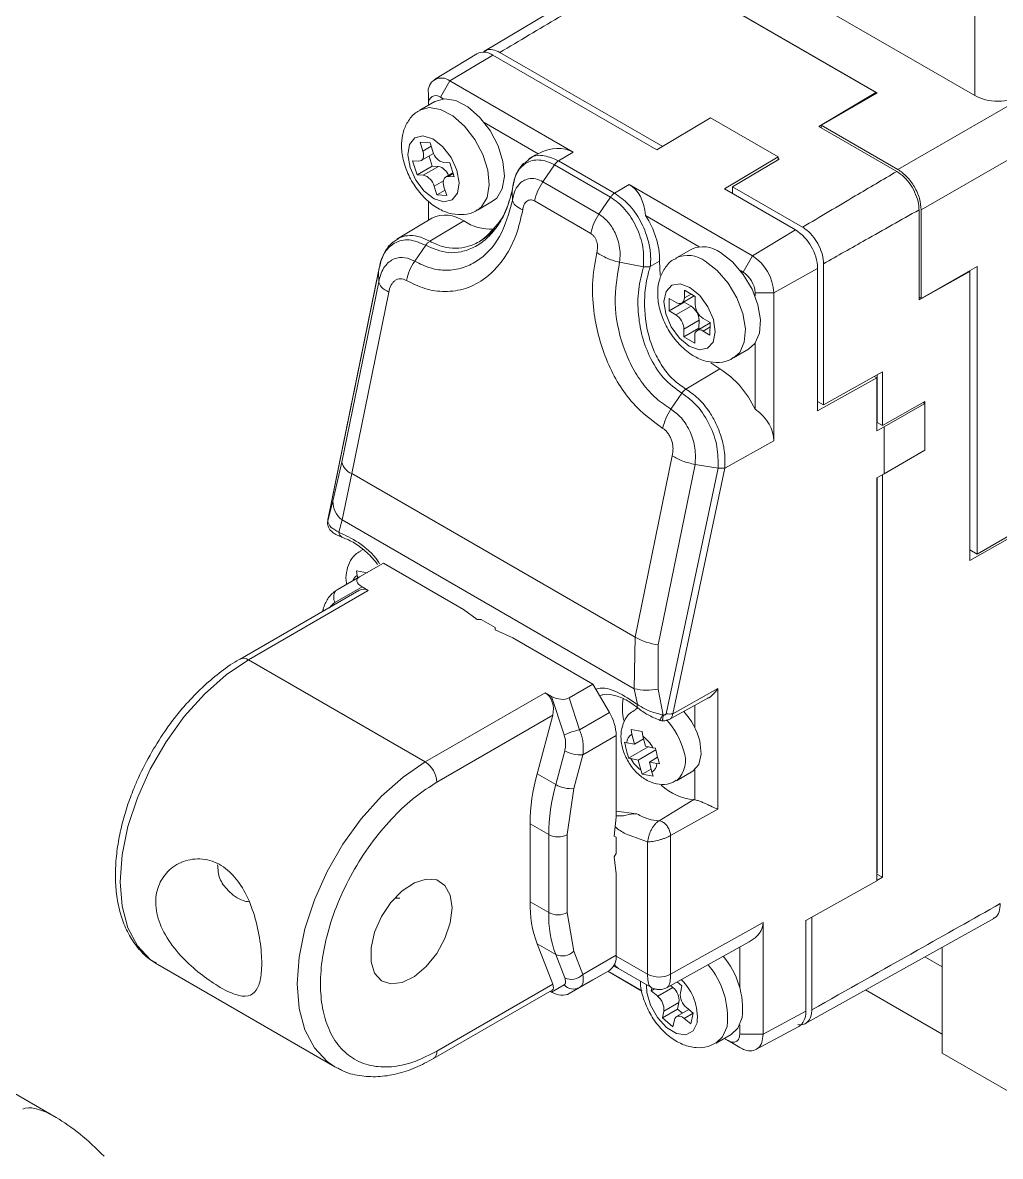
# Model space of a CAD drawing. Header units: inches. Extents: x 0.2 to 16.3, y 0.2 to 11.5.
# Drawn here: x 13.356 to 13.94, y 9.597 to 10.274 of the extents above; entities that cross this region are included whole.
import ezdxf

# ---------------------------------------------------------------- set-up
doc = ezdxf.new("R2010")
doc.units = ezdxf.units.IN
doc.header["$MEASUREMENT"] = 0

msp = doc.modelspace()

# ---------------------------------------------------------------- linework, layer by layer
at = {"color": 7, "linetype": 'Continuous', "lineweight": 18}
for p, q in [((13.9252, 10.23054), (13.77487, 10.31733)), ((13.87927, 10.18635), (14.09502, 10.3109)), ((13.71204, 10.30483), (13.63169, 10.25682)), ((13.9252, 10.23054), (13.9252, 10.29966)), ((13.77348, 10.28599), (13.86674, 10.23215)), ((13.86604, 10.2323), (13.77557, 10.28453)), ((13.62759, 10.25553), (13.60216, 10.24011)), ((13.63707, 10.25467), (13.61132, 10.23928)), ((13.7352, 10.19802), (13.63707, 10.25467)), ((13.73867, 10.20009), (13.64124, 10.25633)), ((13.61132, 10.23928), (13.60575, 10.22953)), ((13.61132, 10.23928), (13.68503, 10.19673)), ((13.37605, 9.61976), (12.31355, 10.23313)), ((13.59853, 10.2319), (13.59863, 10.22541)), ((13.59853, 10.2319), (13.59853, 10.22476)), ((13.83194, 10.21213), (13.86604, 10.2323)), ((13.86674, 10.23215), (13.83333, 10.21286)), ((13.86604, 10.23175), (13.86604, 10.2323)), ((13.60245, 10.22702), (13.5934, 10.2218)), ((13.59863, 10.22541), (13.59863, 10.22482)), ((13.60575, 10.22953), (13.6074, 10.22857)), ((13.63194, 10.21441), (13.66415, 10.19581)), ((13.76722, 10.21714), (13.7352, 10.19802)), ((13.80758, 10.19384), (13.76722, 10.21714)), ((13.87857, 10.18521), (13.83194, 10.21213)), ((13.83333, 10.21286), (13.83333, 10.21132)), ((13.83333, 10.21286), (13.87927, 10.18635)), ((13.59957, 10.20227), (13.59364, 10.20263)), ((13.59364, 10.20263), (13.59529, 10.1974)), ((13.60122, 10.19704), (13.59957, 10.20227)), ((13.89319, 10.16224), (13.95443, 10.19759)), ((13.58913, 10.19161), (13.59178, 10.18323)), ((13.59284, 10.19138), (13.58913, 10.19161)), ((13.59429, 10.1917), (13.60164, 10.19594)), ((13.59895, 10.19439), (13.60083, 10.18845)), ((13.65883, 10.19244), (13.65614, 10.19011)), ((13.66241, 10.19495), (13.65866, 10.19268)), ((13.66241, 10.19495), (13.66415, 10.19581)), ((13.67636, 10.19155), (13.68503, 10.19673)), ((13.67636, 10.19155), (13.7099, 10.17219)), ((13.77557, 10.17471), (13.80758, 10.19384)), ((13.80828, 10.19244), (13.78044, 10.17598)), ((13.80758, 10.19384), (13.80758, 10.19203)), ((13.80758, 10.19284), (13.80828, 10.19244)), ((13.60083, 10.18845), (13.59178, 10.18323)), ((13.59549, 10.183), (13.60454, 10.18823)), ((13.60083, 10.18845), (13.60454, 10.18823)), ((13.61137, 10.19026), (13.60766, 10.19048)), ((13.61325, 10.18432), (13.60886, 10.18179)), ((13.61402, 10.18188), (13.61137, 10.19026)), ((13.67389, 10.18913), (13.66699, 10.17903)), ((13.67389, 10.18913), (13.70743, 10.16977)), ((13.59178, 10.18323), (13.59549, 10.183)), ((13.61031, 10.18211), (13.61402, 10.18188)), ((13.66699, 10.17903), (13.70052, 10.15967)), ((13.7099, 10.17219), (13.71856, 10.17737)), ((13.71856, 10.17737), (13.79227, 10.13482)), ((13.60193, 10.17645), (13.60358, 10.17121)), ((13.6085, 10.17405), (13.60358, 10.17121)), ((13.60358, 10.17121), (13.60951, 10.17085)), ((13.60951, 10.17085), (13.60786, 10.17609)), ((13.64862, 10.1736), (13.64886, 10.16791)), ((13.77557, 10.17471), (13.81802, 10.15021)), ((13.78044, 10.17598), (13.78044, 10.1719)), ((13.8222, 10.15187), (13.78044, 10.17598)), ((13.59853, 10.16747), (13.59853, 10.15605)), ((13.59863, 10.1674), (13.59863, 10.15611)), ((13.62785, 10.16213), (13.63689, 10.16736)), ((13.66198, 10.16759), (13.69559, 10.14819)), ((13.70052, 10.15967), (13.70743, 10.16977)), ((13.60062, 10.15732), (13.57972, 10.14465)), ((13.76052, 10.14018), (13.7283, 10.15878)), ((13.89185, 10.1084), (13.89185, 10.16221)), ((13.89319, 10.1092), (13.89319, 10.16224)), ((13.5994, 10.14348), (13.61967, 10.15559)), ((13.81802, 10.15021), (13.79227, 10.13482)), ((13.57868, 10.14368), (13.57983, 10.14448)), ((13.59693, 10.14106), (13.59041, 10.13153)), ((13.75556, 10.13863), (13.74651, 10.13341)), ((13.71282, 10.13098), (13.72713, 10.12828)), ((13.7312, 10.12839), (13.7368, 10.13151)), ((13.7368, 10.13151), (13.73714, 10.1233)), ((13.79227, 10.13482), (13.7867, 10.12507)), ((13.83479, 10.04564), (13.83479, 10.13006)), ((13.53859, 9.97769), (13.56864, 10.1251)), ((13.56873, 10.12566), (13.5386, 9.97793)), ((13.56888, 10.11926), (13.56864, 10.1251)), ((13.7867, 10.12507), (13.78505, 10.12602)), ((13.83126, 10.12727), (13.80506, 10.11267)), ((13.83126, 10.04205), (13.83126, 10.12727)), ((13.92215, 10.12546), (13.89185, 10.1084)), ((13.89319, 10.1092), (13.92659, 10.12848)), ((13.92176, 10.12569), (13.92215, 10.12546)), ((13.92215, 9.95263), (13.92215, 10.12546)), ((13.9222, 10.00162), (13.9222, 10.12594)), ((13.92659, 10.12848), (13.92659, 9.95649)), ((13.56888, 10.11926), (13.5468, 10.01136)), ((13.55271, 10.00463), (13.57488, 10.11299)), ((13.75014, 10.10652), (13.75748, 10.11076)), ((13.75163, 10.11424), (13.75157, 10.10959)), ((13.75812, 10.11038), (13.75163, 10.11424)), ((13.75806, 10.10572), (13.75812, 10.11038)), ((13.80506, 10.11267), (13.79383, 10.11272)), ((13.79383, 10.11272), (13.79383, 10.11082)), ((13.80506, 10.11267), (13.80506, 10.02426)), ((13.89185, 10.10997), (13.89319, 10.1092)), ((13.74256, 10.10932), (13.74246, 10.10188)), ((13.75151, 10.1071), (13.74246, 10.10188)), ((13.74662, 10.10691), (13.74256, 10.10932)), ((13.74652, 10.09946), (13.75557, 10.10469)), ((13.75151, 10.10731), (13.75151, 10.1071)), ((13.75151, 10.1071), (13.75557, 10.10469)), ((13.74246, 10.10188), (13.74652, 10.09946)), ((13.76036, 10.09621), (13.75132, 10.09098)), ((13.76036, 10.09621), (13.7603, 10.09155)), ((13.76692, 10.09483), (13.76286, 10.09724)), ((13.7603, 10.09155), (13.75126, 10.08633)), ((13.75132, 10.09098), (13.75126, 10.08633)), ((13.76691, 10.09462), (13.75924, 10.09019)), ((13.7603, 10.09155), (13.76094, 10.09117)), ((13.76276, 10.0898), (13.76682, 10.08739)), ((13.76682, 10.08739), (13.76692, 10.09483)), ((13.75126, 10.08633), (13.75775, 10.08247)), ((13.75775, 10.08247), (13.75781, 10.08712)), ((13.79383, 10.08248), (13.79383, 10.04313)), ((13.78096, 10.07374), (13.79001, 10.07897)), ((13.76735, 10.07081), (13.77278, 10.0672)), ((13.77278, 10.0672), (13.75251, 10.05509)), ((13.83479, 10.04564), (13.87001, 10.06548)), ((13.86508, 10.0627), (13.86667, 10.06179)), ((13.86674, 10.06364), (13.86674, 10.0349)), ((13.87001, 10.06548), (13.87001, 10.03333)), ((13.86667, 10.06179), (13.83126, 10.04205)), ((13.86667, 10.03012), (13.86667, 10.06179)), ((13.75004, 10.05267), (13.74353, 10.04314)), ((13.83126, 10.04768), (13.83479, 10.04564)), ((13.87001, 10.03333), (13.89538, 10.04762)), ((13.89528, 10.04655), (13.87092, 10.03249)), ((13.89528, 10.04655), (13.89439, 10.04707)), ((13.89528, 10.01858), (13.89528, 10.04655)), ((13.89538, 10.04762), (13.89538, 10.019)), ((13.86674, 10.0349), (13.86667, 10.03486)), ((13.86674, 10.03522), (13.87001, 10.03333)), ((13.86667, 10.03012), (13.87092, 10.03249)), ((13.87092, 10.00452), (13.87092, 10.03249)), ((13.80506, 10.02426), (13.77574, 10.00792)), ((13.7443, 10.01518), (13.72213, 9.90682)), ((13.87092, 10.00452), (13.89528, 10.01858)), ((13.89528, 10.01906), (13.89538, 10.019)), ((13.89538, 10.019), (13.89528, 10.01895)), ((13.54149, 9.98807), (13.5468, 10.01136)), ((13.75799, 10.01009), (13.73591, 9.90219)), ((13.77171, 10.00787), (13.7406, 9.86107)), ((13.77574, 10.00792), (13.7446, 9.86108)), ((13.77171, 10.00787), (13.75799, 10.01009)), ((13.55271, 10.00463), (13.54692, 9.9769)), ((13.72213, 9.90682), (13.55271, 10.00463)), ((13.87092, 10.00452), (13.86667, 10.00215)), ((13.86667, 9.76125), (13.86667, 10.00215)), ((13.86674, 10.00219), (13.86674, 9.76602)), ((13.87001, 10.00402), (13.87001, 9.76333)), ((13.92215, 10.00159), (13.9222, 10.00162)), ((13.54149, 9.98807), (13.5384, 9.97608)), ((13.9222, 9.98074), (13.92215, 9.98071)), ((13.9222, 9.95742), (13.9222, 9.98074)), ((13.5384, 9.97608), (13.53841, 9.97586)), ((13.54692, 9.9769), (13.54503, 9.96956)), ((13.72165, 9.87602), (13.54692, 9.9769)), ((13.95443, 9.97256), (13.92659, 9.95649)), ((13.94469, 9.96533), (13.92215, 9.95263)), ((13.55937, 9.9593), (13.55795, 9.95848)), ((13.9222, 9.95742), (13.92215, 9.95739)), ((13.9222, 9.95903), (13.92659, 9.95649)), ((13.57165, 9.95115), (13.5574, 9.94293)), ((13.61961, 9.92347), (13.57165, 9.95115)), ((13.5574, 9.94293), (13.54398, 9.93518)), ((13.55552, 9.94645), (13.56212, 9.9452)), ((13.55595, 9.94365), (13.55552, 9.94645)), ((13.55629, 9.94229), (13.55595, 9.94365)), ((13.55699, 9.93477), (13.486, 9.89379)), ((13.56265, 9.93471), (13.49092, 9.8933)), ((13.54268, 9.92754), (13.55888, 9.93689)), ((13.55888, 9.93689), (13.56265, 9.93471)), ((13.53571, 9.92374), (13.53532, 9.92226)), ((13.6277, 9.9174), (13.61961, 9.92347)), ((13.6277, 9.9174), (13.63011, 9.9174)), ((13.63011, 9.9174), (13.63846, 9.91258)), ((13.63846, 9.91258), (13.63846, 9.91119)), ((13.64896, 9.90652), (13.63846, 9.91119)), ((13.69692, 9.87883), (13.64896, 9.90652)), ((13.72165, 9.87602), (13.72213, 9.90682)), ((13.73591, 9.87583), (13.73591, 9.90219)), ((13.5967, 9.83223), (13.49092, 9.8933)), ((13.5967, 9.83223), (13.66844, 9.87364)), ((13.67222, 9.87146), (13.66844, 9.87364)), ((13.68268, 9.87061), (13.69692, 9.87883)), ((13.69692, 9.87883), (13.70677, 9.86179)), ((13.72354, 9.86651), (13.72165, 9.87602)), ((13.73591, 9.87583), (13.73899, 9.86028)), ((13.7446, 9.86108), (13.77166, 9.87617)), ((13.77166, 9.87617), (13.77166, 9.804)), ((13.67977, 9.8484), (13.67222, 9.87146)), ((13.68268, 9.87061), (13.68894, 9.85149)), ((13.74202, 9.85734), (13.76568, 9.87033)), ((13.60366, 9.82017), (13.67287, 9.86013)), ((13.67287, 9.86013), (13.66354, 9.82513)), ((13.68894, 9.85149), (13.70677, 9.86179)), ((13.72373, 9.86454), (13.7222, 9.86366)), ((13.73899, 9.86028), (13.73853, 9.86033)), ((13.69087, 9.83653), (13.71084, 9.84807)), ((13.71084, 9.84807), (13.71084, 9.79934)), ((13.71977, 9.85163), (13.72637, 9.85038)), ((13.7202, 9.84883), (13.71977, 9.85163)), ((13.72167, 9.8429), (13.7202, 9.84883)), ((13.72717, 9.84608), (13.72167, 9.8429)), ((13.72637, 9.85038), (13.7268, 9.84758)), ((13.7268, 9.84758), (13.72827, 9.84165)), ((13.67467, 9.81871), (13.68007, 9.83893)), ((13.71586, 9.8441), (13.71715, 9.84376)), ((13.71715, 9.84376), (13.72167, 9.8429)), ((13.72991, 9.84134), (13.71822, 9.83459)), ((13.73456, 9.83948), (13.72404, 9.8334)), ((13.72827, 9.84165), (13.73279, 9.84079)), ((13.73279, 9.84079), (13.73431, 9.84059)), ((13.68547, 9.81631), (13.69087, 9.83653)), ((13.71951, 9.83426), (13.71822, 9.83459)), ((13.72404, 9.8334), (13.71951, 9.83426)), ((13.72551, 9.82748), (13.72404, 9.8334)), ((13.73561, 9.83502), (13.73064, 9.83215)), ((13.73516, 9.83129), (13.73064, 9.83215)), ((13.73064, 9.83215), (13.73211, 9.82622)), ((13.67467, 9.81871), (13.66354, 9.82513)), ((13.72641, 9.82494), (13.72551, 9.82748)), ((13.73167, 9.82798), (13.72641, 9.82494)), ((13.73301, 9.82369), (13.72641, 9.82494)), ((13.73211, 9.82622), (13.73301, 9.82369)), ((13.73667, 9.83109), (13.73516, 9.83129)), ((13.74681, 9.82104), (13.75655, 9.82666)), ((13.68161, 9.7888), (13.68547, 9.81631)), ((13.7573, 9.80972), (13.73646, 9.79712)), ((13.70964, 9.78791), (13.71084, 9.79934)), ((13.72303, 9.80133), (13.71084, 9.80283)), ((13.71084, 9.80008), (13.71529, 9.80005)), ((13.72325, 9.80121), (13.72303, 9.80133)), ((13.77166, 9.804), (13.74333, 9.78821)), ((13.65934, 9.79522), (13.65934, 9.74867)), ((13.67048, 9.7888), (13.65934, 9.79522)), ((13.67048, 9.74224), (13.67048, 9.7888)), ((13.68161, 9.74224), (13.68161, 9.7888)), ((13.70964, 9.78791), (13.71084, 9.78722)), ((13.71084, 9.78722), (13.71084, 9.77757)), ((13.72953, 9.78443), (13.71641, 9.78923)), ((13.72953, 9.78443), (13.72953, 9.70542)), ((13.74333, 9.78821), (13.74333, 9.70535)), ((13.71084, 9.77757), (13.70964, 9.77549)), ((13.70964, 9.77549), (13.71084, 9.76545)), ((13.71084, 9.76545), (13.71084, 9.71672)), ((13.86674, 9.76602), (13.86667, 9.76598)), ((13.86667, 9.76526), (13.87001, 9.76333)), ((13.82418, 9.73756), (13.86667, 9.76125)), ((13.86667, 9.76145), (13.87001, 9.76333)), ((13.57884, 9.7509), (13.58146, 9.75076)), ((13.67048, 9.74224), (13.65934, 9.74867)), ((13.68547, 9.71918), (13.68161, 9.74224)), ((13.82323, 9.6755), (13.93696, 9.73889)), ((13.82418, 9.68327), (13.82418, 9.73756)), ((13.82425, 9.68797), (13.82425, 9.7376)), ((13.82772, 9.73953), (13.82775, 9.73952)), ((13.82775, 9.73952), (13.83269, 9.7423)), ((13.82775, 9.73952), (13.82775, 9.68406)), ((13.74333, 9.70535), (13.79869, 9.73621)), ((13.79869, 9.73621), (13.79869, 9.66956)), ((13.66354, 9.72361), (13.67287, 9.69939)), ((13.66354, 9.72361), (13.67467, 9.71718)), ((13.74134, 9.6975), (13.79029, 9.72479)), ((13.67467, 9.71718), (13.68007, 9.70318)), ((13.69087, 9.70519), (13.68547, 9.71918)), ((13.71084, 9.71672), (13.69087, 9.70519)), ((13.78465, 9.72164), (13.78465, 9.69772)), ((13.90571, 9.65828), (13.90571, 9.72147)), ((13.43594, 9.71163), (13.43679, 9.71113)), ((13.43679, 9.71113), (13.54257, 9.65006)), ((13.90571, 9.70972), (13.89536, 9.7157)), ((13.70677, 9.70771), (13.68894, 9.69742)), ((13.69692, 9.70202), (13.70677, 9.70771)), ((13.72625, 9.69531), (13.70577, 9.70713)), ((13.70589, 9.7072), (13.72622, 9.69547)), ((13.71214, 9.7088), (13.73159, 9.69757)), ((13.67287, 9.69939), (13.60366, 9.65944)), ((13.67977, 9.69902), (13.67222, 9.69465)), ((13.69692, 9.70202), (13.68268, 9.6938)), ((13.68268, 9.6938), (13.68894, 9.69742)), ((13.73205, 9.69732), (13.73166, 9.6955)), ((13.7337, 9.69668), (13.73166, 9.6955)), ((13.73562, 9.69219), (13.74467, 9.69742)), ((13.74328, 9.69858), (13.74467, 9.69742)), ((13.75006, 9.6984), (13.74722, 9.70077)), ((13.74918, 9.69434), (13.75006, 9.6984)), ((13.60162, 9.65493), (13.67262, 9.69592)), ((13.67222, 9.69465), (13.67133, 9.69517)), ((13.73166, 9.6955), (13.73562, 9.69219)), ((13.90571, 9.66953), (13.85994, 9.69596)), ((13.74749, 9.6845), (13.73844, 9.67928)), ((13.73932, 9.68335), (13.73844, 9.67928)), ((13.74837, 9.68857), (13.73932, 9.68335)), ((13.75431, 9.6843), (13.74697, 9.68006)), ((13.74837, 9.68857), (13.74749, 9.6845)), ((13.74749, 9.6845), (13.75042, 9.68205)), ((13.75684, 9.68218), (13.75288, 9.68549)), ((13.79869, 9.66956), (13.82418, 9.68327)), ((13.73844, 9.67928), (13.74478, 9.67399)), ((13.74478, 9.67399), (13.74566, 9.67806)), ((13.75147, 9.67898), (13.75544, 9.67567)), ((13.75544, 9.67567), (13.75684, 9.68218)), ((13.77052, 9.66423), (13.77957, 9.66945)), ((13.78465, 9.6751), (13.78465, 9.66964)), ((13.78465, 9.66964), (13.79869, 9.66956)), ((13.79438, 9.66043), (13.81993, 9.67416)), ((13.78477, 9.66153), (13.7753, 9.66699)), ((13.77543, 9.66706), (13.77781, 9.66569)), ((13.78477, 9.66153), (13.78073, 9.66394)), ((13.95165, 9.63177), (13.90571, 9.65828)), ((13.54382, 9.64937), (13.54257, 9.65006))]:
    msp.add_line(p, q, dxfattribs=at)
at = {"color": 8, "linetype": 'Continuous', "lineweight": 18}
for p, q in [((13.59529, 10.1974), (13.60021, 10.20024)), ((13.61339, 10.18388), (13.61031, 10.18211)), ((13.60753, 10.17968), (13.60193, 10.17645)), ((13.75157, 10.10959), (13.75557, 10.1119)), ((13.76688, 10.09218), (13.76276, 10.0898)), ((13.75786, 9.86603), (13.75786, 9.85263)), ((13.7222, 9.86365), (13.72391, 9.8644)), ((13.75786, 9.8276), (13.75786, 9.80966)), ((13.71084, 9.71621), (13.72953, 9.70542)), ((13.82425, 9.68797), (13.82418, 9.68792)), ((13.75682, 9.68206), (13.75147, 9.67898)), ((13.78073, 9.66394), (13.77781, 9.66569))]:
    msp.add_line(p, q, dxfattribs=at)
at = {"color": 7, "linetype": 'Continuous', "lineweight": 18, "flags": 128}
for points in [[(13.63689, 10.16736), (13.6394, 10.16931), (13.64274, 10.17483), (13.64402, 10.18234), (13.64314, 10.19117), (13.64017, 10.20054), (13.63539, 10.20961), (13.6292, 10.21757), (13.62217, 10.22373), (13.61492, 10.22752), (13.60809, 10.22862), (13.60245, 10.22702)], [(13.5876, 10.18759), (13.59106, 10.17997), (13.59611, 10.17338), (13.602, 10.16882), (13.60783, 10.16699), (13.6127, 10.16817), (13.61588, 10.17218), (13.61688, 10.1784), (13.61555, 10.1859), (13.61209, 10.19352), (13.60704, 10.20011), (13.60115, 10.20467), (13.59532, 10.20649), (13.59045, 10.20531), (13.58727, 10.20131), (13.58627, 10.19508), (13.5876, 10.18759)], [(13.59284, 10.19138), (13.59367, 10.19145), (13.59439, 10.19176), (13.59497, 10.19229), (13.5954, 10.19303), (13.59565, 10.19395), (13.59572, 10.19501), (13.5956, 10.19618), (13.59529, 10.1974)], [(13.61031, 10.18211), (13.60948, 10.18204), (13.60876, 10.18173), (13.60818, 10.1812), (13.60775, 10.18046), (13.6075, 10.17954), (13.60743, 10.17848), (13.60755, 10.17731), (13.60786, 10.17609)], [(13.79001, 10.07897), (13.79369, 10.08229), (13.79645, 10.08846), (13.7971, 10.09643), (13.79559, 10.10551), (13.79206, 10.11487), (13.78681, 10.1237), (13.78032, 10.1312), (13.77316, 10.13671)], [(13.75492, 10.1159), (13.74905, 10.11805), (13.74403, 10.1172), (13.74063, 10.11348), (13.73938, 10.10746), (13.74046, 10.10006), (13.7437, 10.09239), (13.74861, 10.08563), (13.75445, 10.08081), (13.76033, 10.07866), (13.76535, 10.07951), (13.76874, 10.08322), (13.77, 10.08924), (13.76892, 10.09665), (13.76568, 10.10432), (13.76076, 10.11108), (13.75492, 10.1159)], [(13.54681, 9.9666), (13.54684, 9.96659), (13.54732, 9.96637)], [(13.86667, 9.96096), (13.86667, 9.95696), (13.86667, 9.95694)], [(13.54398, 9.93518), (13.5433, 9.93466), (13.54304, 9.93437)], [(13.75655, 9.82666), (13.75655, 9.82666), (13.76017, 9.83067), (13.76163, 9.83701), (13.76075, 9.84484)], [(13.61271, 9.74503), (13.61163, 9.73611), (13.60848, 9.72674), (13.60354, 9.71774), (13.59725, 9.70992), (13.59017, 9.70397), (13.58293, 9.70041), (13.57617, 9.69958), (13.5705, 9.70153), (13.56641, 9.70609), (13.56426, 9.71287), (13.56426, 9.72125), (13.56641, 9.7305), (13.5705, 9.73979), (13.57617, 9.7483), (13.58293, 9.75526), (13.59017, 9.76007), (13.59725, 9.76229), (13.60354, 9.76173), (13.60848, 9.75843), (13.61163, 9.75269), (13.61271, 9.74503)], [(13.75147, 9.67898), (13.75052, 9.67966), (13.74957, 9.68012), (13.74865, 9.68036), (13.7478, 9.68035), (13.74705, 9.68011), (13.74643, 9.67963), (13.74596, 9.67894), (13.74566, 9.67806)], [(13.77957, 9.66945), (13.78351, 9.67315), (13.78612, 9.67946)]]:
    msp.add_lwpolyline(points, dxfattribs=at)
at = {"color": 8, "linetype": 'Continuous', "lineweight": 18, "flags": 128}
for points in [[(13.59348, 10.22185), (13.59904, 10.2234), (13.60587, 10.2223), (13.61312, 10.2185), (13.62016, 10.21235), (13.62634, 10.20438), (13.63113, 10.19532), (13.63409, 10.18595), (13.63497, 10.17712), (13.63369, 10.16961), (13.63036, 10.16408), (13.62786, 10.16214)], [(13.76411, 10.13149), (13.77127, 10.12598), (13.77777, 10.11847), (13.78301, 10.10965), (13.78655, 10.10028), (13.78805, 10.09121), (13.7874, 10.08324), (13.78464, 10.07707), (13.78097, 10.07375)], [(13.5386, 9.97793), (13.5386, 9.97792), (13.53859, 9.97769)], [(13.49092, 9.8933), (13.47762, 9.88428), (13.46473, 9.87285), (13.45264, 9.85936), (13.44171, 9.84421), (13.43227, 9.82786), (13.42462, 9.81082), (13.41898, 9.7936), (13.41552, 9.77672), (13.41436, 9.7607), (13.41552, 9.74602), (13.41898, 9.73313), (13.42462, 9.72242), (13.43227, 9.71421), (13.43594, 9.71163)], [(13.54257, 9.65006), (13.53806, 9.65314), (13.5304, 9.66135), (13.52476, 9.67206), (13.52131, 9.68495), (13.52015, 9.69963), (13.52131, 9.71565), (13.52476, 9.73253), (13.5304, 9.74975), (13.53806, 9.76679), (13.54749, 9.78314), (13.55843, 9.79829), (13.57052, 9.81178), (13.58341, 9.82321), (13.5967, 9.83223)], [(13.70975, 9.71111), (13.7104, 9.71024), (13.71214, 9.7088), (13.71214, 9.7088)], [(13.72899, 9.69907), (13.72917, 9.69448), (13.73133, 9.6868), (13.73546, 9.67943), (13.74093, 9.6735), (13.7469, 9.6699), (13.75247, 9.66918), (13.75679, 9.67146), (13.7592, 9.67638)], [(13.77708, 9.67424), (13.77446, 9.66793), (13.77047, 9.6642)]]:
    msp.add_lwpolyline(points, dxfattribs=at)
at = {"color": 7, "linetype": 'Continuous', "lineweight": 18}
for centre, radius, start, end in [((13.63165, 10.24757), 0.00893, 52.64308, 116.99717), ((13.60633, 10.23316), 0.0079, 50.79671, 189.21404), ((13.60297, 10.22612), 0.0044, 50.79671, 189.21404), ((13.60992, 10.19914), 0.00894, 193.58729, 255.38278), ((13.6024, 10.17982), 0.00868, 19.90457, 75.74702), ((13.59323, 10.17435), 0.00894, 13.58729, 75.38278), ((13.60863, 10.13975), 0.01931, 55.12891, 114.51134), ((13.68794, 10.13125), 0.04886, 0.30606, 34.29621), ((13.63625, 10.18138), 0.03066, 237.27472, 272.32227), ((13.80252, 10.12597), 0.02877, 2.60548, 57.39452), ((13.76276, 10.12308), 0.01714, 52.67984, 114.83961), ((13.77729, 10.1114), 0.0278, 2.60548, 57.39452), ((13.77836, 10.11202), 0.01548, 2.60548, 57.39452), ((13.74858, 10.10919), 0.00301, 229.29591, 7.67725), ((13.74979, 10.09582), 0.01059, 2.0947, 56.89246), ((13.76864, 10.10611), 0.01059, 182.0947, 236.89246), ((13.74074, 10.0906), 0.01059, 2.0947, 56.89246), ((13.7608, 10.08752), 0.00301, 49.29591, 187.67725), ((13.74272, 10.01968), 0.05623, 24.64835, 57.68016), ((13.55648, 10.01389), 0.01001, 194.64334, 247.82288), ((13.55553, 9.98799), 0.01404, 179.67061, 232.1791), ((13.74208, 9.94342), 0.04168, 241.39714, 261.48172), ((13.72923, 9.90945), 0.03427, 257.2195, 281.22806), ((13.75527, 9.86483), 0.04068, 172.25976, 190.99968), ((13.68246, 9.8471), 0.0284, 1.9565, 31.14373), ((13.74256, 9.87118), 0.0103, 259.02898, 281.43551), ((13.72094, 9.83454), 0.04112, 14.49895, 42.60569), ((13.69955, 9.80494), 0.04775, 102.83574, 114.46726), ((13.72287, 9.84377), 0.00572, 117.86295, 180.0731), ((13.71578, 9.83179), 0.01925, 27.86375, 55.06787), ((13.6894, 9.85547), 0.01899, 240.57299, 274.44123), ((13.58855, 9.81949), 0.01513, 2.60548, 57.39452), ((13.73653, 9.84326), 0.01925, 207.86375, 235.06787), ((13.77634, 9.79406), 0.11701, 164.5964, 179.42776), ((13.72943, 9.83128), 0.00572, 297.86295, 0.0731), ((13.78748, 9.78763), 0.11701, 164.5964, 179.42776), ((13.684, 9.83524), 0.01899, 240.57299, 274.44123), ((13.76043, 9.84329), 0.03372, 227.76788, 264.66565), ((13.75725, 9.80618), 0.00354, 80.10269, 89.19567), ((13.67604, 9.79954), 0.0121, 242.60967, 297.39033), ((13.7293, 9.7475), 0.06997, 179.04293, 199.96976), ((13.74043, 9.74107), 0.06997, 179.04293, 199.96976), ((13.67604, 9.75299), 0.0121, 242.60967, 297.39033), ((13.67866, 9.72578), 0.00948, 245.1196, 315.91677), ((13.70099, 9.71575), 0.0099, 305.69804, 5.62038), ((13.73698, 9.68448), 0.0494, 354.1655, 39.92272), ((13.68406, 9.71178), 0.00948, 245.1196, 315.91677), ((13.7365, 9.71889), 0.01517, 242.65648, 296.76622), ((13.68536, 9.70398), 0.00748, 221.60345, 298.60282), ((13.7383, 9.68956), 0.01011, 354.39106, 50.99917), ((13.72925, 9.68434), 0.01011, 354.39106, 50.99917), ((13.75924, 9.69335), 0.01011, 174.39106, 230.99917)]:
    msp.add_arc(centre, radius, start, end, dxfattribs=at)
at = {"color": 8, "linetype": 'Continuous', "lineweight": 18}
for centre, radius, start, end in [((13.7537, 10.11781), 0.01719, 52.72635, 114.36958), ((13.54909, 9.96999), 0.00408, 186.1348, 236.13345), ((13.55808, 9.93915), 0.00497, 115.32433, 163.48714), ((13.5492, 9.93063), 0.00721, 148.74092, 205.3665), ((13.53711, 9.9235), 0.00142, 170.28579, 217.29076), ((13.48805, 9.88939), 0.00484, 53.67875, 115.27048), ((13.7255, 9.86578), 0.00209, 159.59545, 223.6226), ((13.71129, 9.82896), 0.04101, 14.47157, 43.83969), ((13.73632, 9.83303), 0.01593, 311.20603, 22.84281), ((13.74467, 9.8378), 0.05619, 232.1158, 239.80657), ((13.72897, 9.67959), 0.0484, 353.65639, 40.60277), ((13.72774, 9.67948), 0.03161, 354.37182, 45.89832), ((13.59873, 9.65895), 0.00496, 305.97518, 5.59619)]:
    msp.add_arc(centre, radius, start, end, dxfattribs=at)
at = {"color": 7, "linetype": 'Continuous', "lineweight": 18}
for centre, major_axis, ratio, start_param, end_param in [((13.66191, 10.15623), (0.02301, 0.04057), 0.582265, 6.278788, 6.987561), ((13.69545, 10.13687), (0.02301, 0.04057), 0.582265, 5.570015, 6.278788), ((13.753, 10.02453), (0.05206, -0.0004), 0.582312, 0.004439, 0.673727), ((13.56671, 9.93921), (0.01091, -0.00174), 0.427891, 2.6564, 3.982929), ((13.56012, 9.92521), (-0.00078, 0.0103), 0.715187, 5.829269, 6.614586), ((13.66591, 9.86414), (-0.00078, 0.0103), 0.715187, 4.258473, 5.829269), ((13.67624, 9.87598), (0.00838, -0.0032), 0.649455, 4.471399, 5.797929), ((13.7706, 9.73635), (0.02808, -0.00021), 0.572321, 5.493418, 6.287473), ((13.66591, 9.70341), (-0.00695, 0.00731), 0.349555, 3.057513, 3.842992), ((13.67624, 9.69917), (0.00838, -0.0032), 0.649455, 4.471399, 5.797929), ((13.81026, 9.69131), (-0.00984, 0.01705), 0.577206, 3.124143, 3.92692), ((13.39081, 9.58851), (0.03585, -0.03535), 0.308851, 1.485886, 3.056683)]:
    msp.add_ellipse(centre, major_axis=major_axis, ratio=ratio, start_param=start_param, end_param=end_param, dxfattribs=at)
for points, knots in [([(13.72128, 10.30367), (13.70632, 10.29484), (13.67961, 10.27908), (13.65297, 10.26328), (13.64124, 10.25633)], [0, 0, 0, 0, 0.5600048, 1, 1, 1, 1]), ([(13.64124, 10.25633), (13.63984, 10.25697), (13.63704, 10.25824), (13.63391, 10.25823), (13.63268, 10.25722), (13.63235, 10.25695)], [0, 0, 0, 0, 0.422991, 0.845983, 1, 1, 1, 1]), ([(13.59362, 10.22163), (13.59297, 10.22134), (13.59008, 10.22008), (13.58643, 10.21566), (13.58332, 10.20919), (13.58222, 10.20168), (13.5828, 10.19478), (13.58402, 10.19046), (13.58445, 10.18895)], [0, 0, 0, 0, 0.059146, 0.260929, 0.455069, 0.658081, 0.880293, 1, 1, 1, 1]), ([(13.64862, 10.1736), (13.64923, 10.17715), (13.65044, 10.18425), (13.65552, 10.18971), (13.66055, 10.19185), (13.6648, 10.19223), (13.6693, 10.19143), (13.67236, 10.1899), (13.67389, 10.18913)], [0, 0, 0, 0, 0.249328, 0.498429, 0.623734, 0.74892, 0.874188, 1, 1, 1, 1]), ([(13.58445, 10.18895), (13.58504, 10.18729), (13.5867, 10.18262), (13.59093, 10.17528), (13.59738, 10.16781), (13.60475, 10.16246), (13.61249, 10.15952), (13.61985, 10.15926), (13.62524, 10.1603), (13.62742, 10.16204), (13.62775, 10.16231)], [0, 0, 0, 0, 0.087407, 0.24505, 0.405235, 0.571337, 0.715269, 0.848121, 0.976745, 1, 1, 1, 1]), ([(13.65569, 10.19024), (13.65452, 10.18894), (13.65205, 10.18619), (13.64973, 10.1808), (13.64917, 10.17663), (13.64892, 10.17478)], [0, 0, 0, 0, 0.3342178, 0.7040624, 1, 1, 1, 1]), ([(13.8222, 10.15187), (13.83271, 10.1581), (13.85149, 10.16922), (13.8703, 10.18032), (13.87857, 10.18521)], [0, 0, 0, 0, 0.560004, 1, 1, 1, 1]), ([(13.87857, 10.18521), (13.88007, 10.18418), (13.88305, 10.18211), (13.88703, 10.17717), (13.89004, 10.17155), (13.89163, 10.16632), (13.89179, 10.16337), (13.89185, 10.16221)], [0, 0, 0, 0, 0.214702, 0.429406, 0.644091, 0.858768, 1, 1, 1, 1]), ([(13.66699, 10.17903), (13.66559, 10.17969), (13.66265, 10.18107), (13.65864, 10.18101), (13.65518, 10.1797), (13.65221, 10.17716), (13.64983, 10.17319), (13.64917, 10.16959), (13.64886, 10.16791)], [0, 0, 0, 0, 0.1677364, 0.3521428, 0.4871717, 0.6389737, 0.831837, 1, 1, 1, 1]), ([(13.59693, 10.14106), (13.60148, 10.13911), (13.60854, 10.13609), (13.6184, 10.13694), (13.62606, 10.13961), (13.63339, 10.14468), (13.63993, 10.15214), (13.6454, 10.16181), (13.64753, 10.16962), (13.64862, 10.1736)], [0, 0, 0, 0, 0.208514, 0.323681, 0.445533, 0.574254, 0.709641, 0.851769, 1, 1, 1, 1]), ([(13.64892, 10.17492), (13.64806, 10.17152), (13.64635, 10.16473), (13.64301, 10.15751), (13.6404, 10.15431), (13.6397, 10.15346)], [0, 0, 0, 0, 0.4240033, 0.8469584, 1, 1, 1, 1]), ([(13.64882, 10.17421), (13.64878, 10.17416), (13.64863, 10.17398), (13.64862, 10.17376), (13.64862, 10.1736)], [0, 0, 0, 0, 0.2539599, 1, 1, 1, 1]), ([(13.7312, 10.12839), (13.73132, 10.12978), (13.73152, 10.13206), (13.73141, 10.13478), (13.7311, 10.13865), (13.72985, 10.14547), (13.72562, 10.15585), (13.71854, 10.16604), (13.71275, 10.17016), (13.7099, 10.17219)], [0, 0, 0, 0, 0.090046, 0.1488, 0.16561, 0.323005, 0.545075, 0.775892, 1, 1, 1, 1]), ([(13.64886, 10.16791), (13.64673, 10.1603), (13.64247, 10.14503), (13.63033, 10.13249), (13.61889, 10.12707), (13.60951, 10.12575), (13.59982, 10.1269), (13.59354, 10.12999), (13.59041, 10.13153)], [0, 0, 0, 0, 0.24816, 0.498007, 0.623539, 0.749196, 0.875133, 1, 1, 1, 1]), ([(13.64886, 10.16791), (13.64918, 10.16691), (13.64983, 10.16492), (13.65326, 10.16314), (13.65497, 10.16225)], [0, 0, 0, 0, 0.50013, 1, 1, 1, 1]), ([(13.65497, 10.16225), (13.65502, 10.16275), (13.65514, 10.16378), (13.65563, 10.16518), (13.65633, 10.16642), (13.65725, 10.16738), (13.65833, 10.16802), (13.65952, 10.16826), (13.66077, 10.16818), (13.66158, 10.16778), (13.66198, 10.16759)], [0, 0, 0, 0, 0.11782, 0.242931, 0.371062, 0.499161, 0.624773, 0.752597, 0.87771, 1, 1, 1, 1]), ([(13.70743, 10.16977), (13.70893, 10.16879), (13.71193, 10.16682), (13.71614, 10.16259), (13.71986, 10.15762), (13.72398, 10.15019), (13.72752, 10.13975), (13.72726, 10.1321), (13.72713, 10.12828)], [0, 0, 0, 0, 0.125761, 0.251022, 0.376238, 0.501616, 0.75075, 1, 1, 1, 1]), ([(13.58539, 10.1201), (13.58905, 10.11828), (13.59664, 10.11449), (13.60876, 10.11287), (13.62124, 10.11469), (13.63432, 10.12164), (13.64445, 10.13318), (13.65163, 10.14756), (13.65381, 10.15716), (13.65497, 10.16225)], [0, 0, 0, 0, 0.121587, 0.252403, 0.39297, 0.543184, 0.741385, 0.863001, 1, 1, 1, 1]), ([(13.71282, 10.13098), (13.713, 10.1326), (13.71334, 10.13572), (13.71276, 10.14067), (13.71156, 10.1453), (13.7093, 10.15062), (13.70565, 10.15604), (13.70215, 10.15852), (13.70052, 10.15967)], [0, 0, 0, 0, 0.155857, 0.300953, 0.437924, 0.567125, 0.799357, 1, 1, 1, 1]), ([(13.89185, 10.16221), (13.8812, 10.15622), (13.86218, 10.14553), (13.84316, 10.13479), (13.83479, 10.13006)], [0, 0, 0, 0, 0.560005, 1, 1, 1, 1]), ([(13.63838, 10.15176), (13.63766, 10.15076), (13.63514, 10.14729), (13.63186, 10.14513), (13.62952, 10.14359)], [0, 0, 0, 0, 0.2869154, 1, 1, 1, 1]), ([(13.83479, 10.13006), (13.83465, 10.13177), (13.83437, 10.13521), (13.8322, 10.14082), (13.82901, 10.14595), (13.82547, 10.14973), (13.82313, 10.15126), (13.8222, 10.15187)], [0, 0, 0, 0, 0.214702, 0.429404, 0.644089, 0.858766, 1, 1, 1, 1]), ([(13.56864, 10.1251), (13.56949, 10.12885), (13.57118, 10.13633), (13.57801, 10.14302), (13.58699, 10.14534), (13.59361, 10.14248), (13.59693, 10.14106)], [0, 0, 0, 0, 0.249805, 0.4994208, 0.7493558, 1, 1, 1, 1]), ([(13.57868, 10.14369), (13.57808, 10.14334), (13.57582, 10.14198), (13.57287, 10.13798), (13.57003, 10.13237), (13.56926, 10.12797), (13.5689, 10.12595)], [0, 0, 0, 0, 0.110958, 0.424271, 0.735338, 1, 1, 1, 1]), ([(13.5994, 10.14348), (13.59895, 10.14317), (13.59806, 10.14255), (13.59731, 10.14156), (13.59693, 10.14106)], [0, 0, 0, 0, 0.497258, 1, 1, 1, 1]), ([(13.69559, 10.14819), (13.69597, 10.14793), (13.69675, 10.1474), (13.69776, 10.1462), (13.69862, 10.14476), (13.69924, 10.14315), (13.69962, 10.14144), (13.69971, 10.13975), (13.6996, 10.13812), (13.69931, 10.13719), (13.69916, 10.13673)], [0, 0, 0, 0, 0.120683, 0.247152, 0.372056, 0.500257, 0.625655, 0.756459, 0.880216, 1, 1, 1, 1]), ([(13.69916, 10.13673), (13.69809, 10.1305), (13.69607, 10.11872), (13.69752, 10.0961), (13.70452, 10.07066), (13.71931, 10.04578), (13.73239, 10.0362), (13.73861, 10.03164)], [0, 0, 0, 0, 0.163289, 0.308663, 0.546329, 0.784423, 1, 1, 1, 1]), ([(13.71282, 10.13098), (13.71253, 10.13104), (13.71001, 10.13157), (13.7049, 10.13319), (13.70115, 10.1355), (13.69916, 10.13673)], [0, 0, 0, 0, 0.057383, 0.500719, 1, 1, 1, 1]), ([(13.59041, 10.13153), (13.58844, 10.13241), (13.58422, 10.13431), (13.57891, 10.13355), (13.57496, 10.13123), (13.57226, 10.12833), (13.57003, 10.12437), (13.56927, 10.121), (13.56888, 10.11926)], [0, 0, 0, 0, 0.20459, 0.437673, 0.566426, 0.702382, 0.846176, 1, 1, 1, 1]), ([(13.58539, 10.1201), (13.58591, 10.12205), (13.58698, 10.12598), (13.58926, 10.12967), (13.59041, 10.13153)], [0, 0, 0, 0, 0.497276, 1, 1, 1, 1]), ([(13.74353, 10.04314), (13.74051, 10.04515), (13.73444, 10.0492), (13.72649, 10.0582), (13.71979, 10.06884), (13.71307, 10.08471), (13.70868, 10.10682), (13.71144, 10.12295), (13.71282, 10.13098)], [0, 0, 0, 0, 0.124992, 0.25075, 0.376332, 0.502046, 0.751878, 1, 1, 1, 1]), ([(13.74681, 10.13328), (13.74615, 10.13299), (13.74326, 10.13174), (13.73958, 10.12734), (13.73646, 10.12087), (13.73533, 10.11336), (13.73608, 10.10501), (13.73888, 10.09612), (13.74361, 10.08749), (13.74997, 10.07992), (13.75727, 10.07441), (13.76497, 10.07128), (13.77237, 10.0708), (13.77797, 10.07178), (13.78033, 10.07359), (13.78082, 10.07397)], [0, 0, 0, 0, 0.0235695, 0.1036256, 0.1805933, 0.2610176, 0.3490367, 0.4430411, 0.5379426, 0.6343106, 0.7340759, 0.8215357, 0.9020122, 0.9796371, 1, 1, 1, 1]), ([(13.72713, 10.12828), (13.72599, 10.12378), (13.72367, 10.11468), (13.72369, 10.10086), (13.72588, 10.08739), (13.73051, 10.07409), (13.7386, 10.06097), (13.74625, 10.05542), (13.75004, 10.05267)], [0, 0, 0, 0, 0.165533, 0.335366, 0.46358, 0.624197, 0.813309, 1, 1, 1, 1]), ([(13.7312, 10.12839), (13.73077, 10.12829), (13.72999, 10.12812), (13.72874, 10.12811), (13.72781, 10.12817), (13.72731, 10.12825), (13.72713, 10.12828)], [0, 0, 0, 0, 0.3750968, 0.6707688, 0.8788018, 1, 1, 1, 1]), ([(13.75251, 10.05509), (13.75001, 10.05679), (13.7451, 10.06014), (13.73887, 10.06759), (13.73384, 10.0764), (13.729, 10.08967), (13.72691, 10.10671), (13.72889, 10.1208), (13.73085, 10.12724), (13.7312, 10.12839)], [0, 0, 0, 0, 0.126531, 0.24913, 0.370781, 0.498971, 0.748687, 0.955099, 1, 1, 1, 1]), ([(13.56888, 10.11926), (13.5692, 10.11819), (13.56984, 10.11605), (13.5732, 10.11401), (13.57488, 10.11299)], [0, 0, 0, 0, 0.500435, 1, 1, 1, 1]), ([(13.57488, 10.11299), (13.57521, 10.11442), (13.5757, 10.1166), (13.57718, 10.11876), (13.57854, 10.12003), (13.58012, 10.12084), (13.58186, 10.12112), (13.58365, 10.12095), (13.58481, 10.12038), (13.58539, 10.1201)], [0, 0, 0, 0, 0.245572, 0.373218, 0.499285, 0.625401, 0.751777, 0.877837, 1, 1, 1, 1]), ([(13.75004, 10.05267), (13.75042, 10.05317), (13.75117, 10.05416), (13.75207, 10.05478), (13.75251, 10.05509)], [0, 0, 0, 0, 0.502742, 1, 1, 1, 1]), ([(13.75004, 10.05267), (13.75326, 10.05032), (13.75969, 10.04564), (13.76714, 10.03386), (13.77182, 10.02052), (13.77175, 10.01209), (13.77171, 10.00787)], [0, 0, 0, 0, 0.2502245, 0.5000044, 0.7497637, 1, 1, 1, 1]), ([(13.75251, 10.05509), (13.75497, 10.0534), (13.76014, 10.04987), (13.76618, 10.04235), (13.77059, 10.03461), (13.77367, 10.02695), (13.77597, 10.01767), (13.77582, 10.01139), (13.77574, 10.00792)], [0, 0, 0, 0, 0.180061, 0.378365, 0.505739, 0.63991, 0.801206, 1, 1, 1, 1]), ([(13.74353, 10.04314), (13.7424, 10.04127), (13.74014, 10.03756), (13.73912, 10.03361), (13.73861, 10.03164)], [0, 0, 0, 0, 0.502722, 1, 1, 1, 1]), ([(13.75799, 10.01009), (13.75816, 10.01327), (13.7585, 10.01953), (13.75593, 10.02798), (13.7528, 10.03392), (13.74905, 10.03912), (13.7457, 10.04156), (13.74353, 10.04314)], [0, 0, 0, 0, 0.256012, 0.50256, 0.638236, 0.766006, 1, 1, 1, 1]), ([(13.73861, 10.03164), (13.73916, 10.03127), (13.74029, 10.03052), (13.74177, 10.02881), (13.74303, 10.0268), (13.74398, 10.02453), (13.7446, 10.02212), (13.74497, 10.01888), (13.74457, 10.01665), (13.7443, 10.01518)], [0, 0, 0, 0, 0.121784, 0.248137, 0.373872, 0.500587, 0.62603, 0.753831, 1, 1, 1, 1]), ([(13.7443, 10.01518), (13.7463, 10.01408), (13.75032, 10.01187), (13.75543, 10.01068), (13.75799, 10.01009)], [0, 0, 0, 0, 0.49864, 1, 1, 1, 1]), ([(13.77171, 10.00787), (13.77209, 10.00782), (13.77284, 10.00773), (13.77394, 10.00784), (13.77481, 10.00788), (13.77537, 10.00784), (13.77564, 10.0079), (13.77574, 10.00792)], [0, 0, 0, 0, 0.249886, 0.499926, 0.747959, 0.907794, 1, 1, 1, 1]), ([(13.53835, 9.97471), (13.53833, 9.97481), (13.53825, 9.97526), (13.53833, 9.97571), (13.5384, 9.97608)], [0, 0, 0, 0, 0.204664, 1, 1, 1, 1]), ([(13.53908, 9.97221), (13.53891, 9.97252), (13.5385, 9.97325), (13.53828, 9.97452), (13.53837, 9.97543), (13.53841, 9.97586)], [0, 0, 0, 0, 0.284926, 0.660067, 1, 1, 1, 1]), ([(13.53859, 9.97769), (13.53857, 9.97762), (13.53855, 9.97749), (13.5385, 9.97719), (13.53845, 9.9768), (13.53841, 9.97637), (13.5384, 9.97617), (13.5384, 9.97608)], [0, 0, 0, 0, 0.105787, 0.213994, 0.459109, 0.727072, 1, 1, 1, 1]), ([(13.53841, 9.97586), (13.53885, 9.97471), (13.53968, 9.97254), (13.54332, 9.97051), (13.54503, 9.96956)], [0, 0, 0, 0, 0.529808, 1, 1, 1, 1]), ([(13.53903, 9.97223), (13.5393, 9.97171), (13.53983, 9.9707), (13.54155, 9.96924), (13.54381, 9.96784), (13.54582, 9.96701), (13.54681, 9.96661)], [0, 0, 0, 0, 0.258838, 0.511134, 0.758148, 1, 1, 1, 1]), ([(13.54735, 9.96636), (13.54851, 9.96593), (13.55194, 9.96464), (13.55807, 9.96074), (13.5641, 9.9556), (13.56724, 9.95157), (13.56823, 9.95031)], [0, 0, 0, 0, 0.172582, 0.508585, 0.846001, 1, 1, 1, 1]), ([(13.55809, 9.95822), (13.55698, 9.95761), (13.55407, 9.956), (13.55103, 9.95138), (13.5494, 9.94548), (13.54907, 9.94104), (13.54972, 9.93869), (13.54976, 9.93852)], [0, 0, 0, 0, 0.165185, 0.43212, 0.695627, 0.977204, 1, 1, 1, 1]), ([(13.54304, 9.93437), (13.54217, 9.93375), (13.54046, 9.93252), (13.53839, 9.92992), (13.53672, 9.92696), (13.53603, 9.92472), (13.53569, 9.92361)], [0, 0, 0, 0, 0.256905, 0.508931, 0.756481, 1, 1, 1, 1]), ([(13.54398, 9.93518), (13.54317, 9.93471), (13.54229, 9.93419), (13.54164, 9.9333), (13.54159, 9.93322)], [0, 0, 0, 0, 0.914365, 1, 1, 1, 1]), ([(13.486, 9.89375), (13.48583, 9.89366), (13.48202, 9.89176), (13.47482, 9.88655), (13.46452, 9.87814), (13.45563, 9.86916), (13.44817, 9.86038), (13.44072, 9.85055), (13.43608, 9.84297), (13.43318, 9.83823)], [0, 0, 0, 0, 0.008391, 0.189971, 0.364627, 0.544145, 0.675245, 0.797134, 1, 1, 1, 1]), ([(13.70105, 9.87169), (13.70162, 9.87198), (13.70347, 9.8729), (13.70811, 9.87269), (13.7147, 9.87064), (13.72027, 9.8673), (13.72326, 9.86492), (13.72396, 9.86436)], [0, 0, 0, 0, 0.118907, 0.382133, 0.664573, 0.920485, 1, 1, 1, 1]), ([(13.77166, 9.87617), (13.77164, 9.87614), (13.77105, 9.87523), (13.76941, 9.87318), (13.76736, 9.87109), (13.76582, 9.87046), (13.76566, 9.87039)], [0, 0, 0, 0, 0.010383, 0.386592, 0.932808, 1, 1, 1, 1]), ([(13.72354, 9.86651), (13.72562, 9.86527), (13.73003, 9.86266), (13.73559, 9.86113), (13.73853, 9.86033)], [0, 0, 0, 0, 0.470945, 1, 1, 1, 1]), ([(13.72234, 9.86341), (13.72123, 9.86279), (13.71831, 9.86118), (13.71531, 9.85657), (13.71354, 9.85065), (13.71361, 9.84397), (13.71557, 9.83675), (13.71957, 9.82951), (13.72511, 9.82362), (13.73147, 9.81985), (13.73801, 9.81855), (13.74341, 9.81907), (13.74591, 9.82078), (13.74665, 9.82129)], [0, 0, 0, 0, 0.055678, 0.145653, 0.234473, 0.329383, 0.435406, 0.547667, 0.664802, 0.771332, 0.867378, 0.96039, 1, 1, 1, 1]), ([(13.72385, 9.86446), (13.72478, 9.86375), (13.72662, 9.86233), (13.73089, 9.85968), (13.73438, 9.8582), (13.7367, 9.85722)], [0, 0, 0, 0, 0.251689, 0.501047, 1, 1, 1, 1]), ([(13.7406, 9.86107), (13.74058, 9.86101), (13.74054, 9.86088), (13.74036, 9.86065), (13.74002, 9.86043), (13.73953, 9.86026), (13.73917, 9.86027), (13.73899, 9.86028)], [0, 0, 0, 0, 0.107272, 0.216266, 0.463262, 0.73307, 1, 1, 1, 1]), ([(13.73657, 9.85726), (13.73685, 9.85717), (13.73741, 9.85699), (13.73799, 9.85691), (13.73829, 9.85687)], [0, 0, 0, 0, 0.496274, 1, 1, 1, 1]), ([(13.73828, 9.85687), (13.73901, 9.85685), (13.74036, 9.8568), (13.74164, 9.85733), (13.74222, 9.85758)], [0, 0, 0, 0, 0.542056, 1, 1, 1, 1]), ([(13.67977, 9.8484), (13.6801, 9.84705), (13.68066, 9.84479), (13.68061, 9.84153), (13.68025, 9.8398), (13.68007, 9.83893)], [0, 0, 0, 0, 0.427559, 0.711619, 1, 1, 1, 1]), ([(13.68894, 9.85149), (13.68968, 9.84935), (13.69082, 9.84602), (13.69133, 9.84087), (13.69104, 9.83813), (13.69087, 9.83653)], [0, 0, 0, 0, 0.430059, 0.666913, 1, 1, 1, 1]), ([(13.43318, 9.83823), (13.4304, 9.8331), (13.42649, 9.82591), (13.42181, 9.81494), (13.41836, 9.80556), (13.41515, 9.79445), (13.41281, 9.78303), (13.4115, 9.77147), (13.41136, 9.76011), (13.41252, 9.74919), (13.41504, 9.73892), (13.41901, 9.72946), (13.42459, 9.72117), (13.43029, 9.71513), (13.43458, 9.71275), (13.43597, 9.71198)], [0, 0, 0, 0, 0.105929, 0.148861, 0.219618, 0.29225, 0.369359, 0.44895, 0.530347, 0.613118, 0.697025, 0.782036, 0.868445, 0.957206, 1, 1, 1, 1]), ([(13.60366, 9.65944), (13.59929, 9.65718), (13.59054, 9.65267), (13.57759, 9.64973), (13.56523, 9.64993), (13.5541, 9.65396), (13.54506, 9.66159), (13.53866, 9.67217), (13.53487, 9.68494), (13.53366, 9.69939), (13.53487, 9.71524), (13.53866, 9.73239), (13.54506, 9.75036), (13.5541, 9.76842), (13.56523, 9.7853), (13.57759, 9.79978), (13.59054, 9.81179), (13.59929, 9.81738), (13.60366, 9.82017)], [0, 0, 0, 0, 0.060014, 0.12001, 0.184322, 0.249999, 0.315676, 0.379989, 0.439977, 0.5, 0.559988, 0.620011, 0.684323, 0.75, 0.815677, 0.879989, 0.939969, 1, 1, 1, 1]), ([(13.75786, 9.80966), (13.75835, 9.80955), (13.75894, 9.80942), (13.76032, 9.80896), (13.76192, 9.80834), (13.76453, 9.80722), (13.76772, 9.80576), (13.77011, 9.80467), (13.77137, 9.80412), (13.77164, 9.804), (13.77166, 9.804)], [0, 0, 0, 0, 0.11544, 0.141145, 0.277216, 0.412411, 0.624676, 0.915152, 0.994966, 1, 1, 1, 1]), ([(13.72303, 9.80133), (13.72088, 9.80123), (13.71822, 9.8011), (13.71577, 9.80023), (13.71529, 9.80005)], [0, 0, 0, 0, 0.804617, 1, 1, 1, 1]), ([(13.73646, 9.79712), (13.73435, 9.79731), (13.73012, 9.7977), (13.72554, 9.80004), (13.72325, 9.80121)], [0, 0, 0, 0, 0.5, 1, 1, 1, 1]), ([(13.73646, 9.79712), (13.736, 9.79681), (13.73507, 9.79617), (13.73377, 9.79479), (13.73258, 9.79314), (13.73133, 9.79085), (13.73011, 9.78771), (13.72973, 9.78558), (13.72953, 9.78443)], [0, 0, 0, 0, 0.1230873, 0.248535, 0.3771033, 0.5096528, 0.7350716, 1, 1, 1, 1]), ([(13.73856, 9.79647), (13.73818, 9.79666), (13.73745, 9.79703), (13.73678, 9.79709), (13.73646, 9.79712)], [0, 0, 0, 0, 0.5237, 1, 1, 1, 1]), ([(13.73856, 9.79647), (13.73918, 9.79603), (13.74043, 9.79514), (13.74201, 9.79295), (13.74312, 9.7905), (13.74326, 9.78897), (13.74333, 9.78821)], [0, 0, 0, 0, 0.25, 0.5, 0.75, 1, 1, 1, 1]), ([(13.74333, 9.78821), (13.74284, 9.78795), (13.74186, 9.78744), (13.74012, 9.78673), (13.73825, 9.78609), (13.73572, 9.78536), (13.73247, 9.78469), (13.73054, 9.78452), (13.72953, 9.78443)], [0, 0, 0, 0, 0.119498, 0.23974, 0.361536, 0.485663, 0.730817, 1, 1, 1, 1]), ([(13.47411, 9.69755), (13.47057, 9.69979), (13.46351, 9.70426), (13.45235, 9.71404), (13.44267, 9.72559), (13.43629, 9.73855), (13.4349, 9.75121), (13.43829, 9.76198), (13.4456, 9.77012), (13.45602, 9.77471), (13.46786, 9.7743), (13.4786, 9.7685), (13.48698, 9.75867), (13.49317, 9.74584), (13.49725, 9.731), (13.49912, 9.7164), (13.49886, 9.70458), (13.49672, 9.69647), (13.49251, 9.69217), (13.48574, 9.69202), (13.47879, 9.6949), (13.47464, 9.69725), (13.47411, 9.69755)], [0, 0, 0, 0, 0.0504909, 0.1008712, 0.1540504, 0.209456, 0.2619899, 0.3113938, 0.3615785, 0.4152624, 0.4706129, 0.5223841, 0.5709463, 0.6215781, 0.6762458, 0.7309774, 0.7819261, 0.8311422, 0.8825965, 0.9374894, 0.9919286, 1, 1, 1, 1]), ([(13.49134, 9.74859), (13.49021, 9.74881), (13.48538, 9.74976), (13.47889, 9.75479), (13.47314, 9.76232), (13.47276, 9.76802), (13.47257, 9.77082)], [0, 0, 0, 0, 0.105438, 0.448175, 0.728242, 1, 1, 1, 1]), ([(13.82775, 9.68406), (13.84879, 9.69594), (13.88636, 9.71715), (13.92393, 9.73827), (13.94046, 9.74756)], [0, 0, 0, 0, 0.560004, 1, 1, 1, 1]), ([(13.94046, 9.74756), (13.9403, 9.74587), (13.93996, 9.7425), (13.93823, 9.73952), (13.93659, 9.73891), (13.93616, 9.73874)], [0, 0, 0, 0, 0.422928, 0.845857, 1, 1, 1, 1]), ([(13.70904, 9.71029), (13.70934, 9.7102), (13.71022, 9.70991), (13.71137, 9.70924), (13.71214, 9.7088)], [0, 0, 0, 0, 0.338731, 1, 1, 1, 1]), ([(13.68007, 9.70318), (13.68031, 9.70236), (13.68072, 9.70099), (13.6805, 9.69965), (13.68001, 9.69923), (13.67977, 9.69902)], [0, 0, 0, 0, 0.428724, 0.713281, 1, 1, 1, 1]), ([(13.68894, 9.69742), (13.6894, 9.69777), (13.69039, 9.69854), (13.69137, 9.70095), (13.69106, 9.70358), (13.69087, 9.70519)], [0, 0, 0, 0, 0.252769, 0.542585, 1, 1, 1, 1]), ([(13.6873, 9.69673), (13.68817, 9.69707), (13.68912, 9.69743), (13.68979, 9.69812), (13.68984, 9.69818)], [0, 0, 0, 0, 0.917731, 1, 1, 1, 1]), ([(13.72539, 9.70115), (13.72537, 9.70061), (13.72524, 9.69721), (13.72705, 9.69058), (13.7308, 9.68175), (13.73651, 9.67362), (13.74336, 9.66719), (13.75083, 9.66297), (13.75833, 9.66123), (13.76515, 9.66158), (13.76879, 9.66356), (13.77032, 9.66439)], [0, 0, 0, 0, 0.024625, 0.154613, 0.28846, 0.423444, 0.561876, 0.690476, 0.808478, 0.919561, 1, 1, 1, 1]), ([(13.7316, 9.69761), (13.73174, 9.69751), (13.73245, 9.69704), (13.73391, 9.69654), (13.73587, 9.6962), (13.73845, 9.69626), (13.74019, 9.697), (13.74132, 9.69749)], [0, 0, 0, 0, 0.052889, 0.250034, 0.447279, 0.64055, 1, 1, 1, 1]), ([(13.81938, 9.67527), (13.82066, 9.67521), (13.82323, 9.67511), (13.82603, 9.67727), (13.82753, 9.68043), (13.82769, 9.68303), (13.82775, 9.68406)], [0, 0, 0, 0, 0.273402, 0.546782, 0.820153, 1, 1, 1, 1]), ([(13.77781, 9.66569), (13.77857, 9.66533), (13.78009, 9.66463), (13.78213, 9.66479), (13.78369, 9.66588), (13.78453, 9.66763), (13.78461, 9.66906), (13.78465, 9.66964)], [0, 0, 0, 0, 0.212202, 0.423999, 0.641521, 0.855071, 1, 1, 1, 1]), ([(13.79869, 9.66956), (13.79851, 9.6678), (13.79816, 9.66431), (13.7957, 9.66089), (13.79215, 9.65935), (13.78826, 9.65972), (13.78575, 9.66102), (13.78477, 9.66153)], [0, 0, 0, 0, 0.219897, 0.434512, 0.649185, 0.86392, 1, 1, 1, 1]), ([(13.54416, 9.64947), (13.54496, 9.64897), (13.54895, 9.64645), (13.55715, 9.64451), (13.56825, 9.64379), (13.57951, 9.64554), (13.59071, 9.64912), (13.59806, 9.65306), (13.60162, 9.65497)], [0, 0, 0, 0, 0.050886, 0.255038, 0.443143, 0.632938, 0.821992, 1, 1, 1, 1])]:
    msp.add_open_spline(points, degree=3, knots=knots, dxfattribs=at)
for points in [[(13.9252, 10.23054), (13.92724, 10.22961), (13.9313, 10.22775), (13.93912, 10.22695), (13.94694, 10.22775), (13.95101, 10.22961), (13.95304, 10.23054)], [(13.67389, 10.18913), (13.67427, 10.18963), (13.67502, 10.19063), (13.67591, 10.19125), (13.67636, 10.19155)], [(13.87927, 10.18635), (13.88109, 10.18505), (13.88474, 10.18246), (13.88934, 10.17609), (13.89256, 10.16892), (13.89298, 10.16447), (13.89319, 10.16224)], [(13.66198, 10.16759), (13.66251, 10.16956), (13.66357, 10.17349), (13.66585, 10.17718), (13.66699, 10.17903)], [(13.70743, 10.16977), (13.7078, 10.17027), (13.70856, 10.17127), (13.70945, 10.17189), (13.7099, 10.17219)], [(13.69559, 10.14819), (13.69611, 10.15016), (13.69714, 10.15411), (13.69939, 10.15782), (13.70052, 10.15967)], [(13.71822, 9.83459), (13.71779, 9.83615), (13.71691, 9.83927), (13.71621, 9.84249), (13.71586, 9.8441)], [(13.73431, 9.84059), (13.73466, 9.83898), (13.73537, 9.83576), (13.73624, 9.83265), (13.73667, 9.83109)]]:
    msp.add_open_spline(points, degree=3, dxfattribs=at)
at = {"color": 8, "linetype": 'Continuous', "lineweight": 18}
for points, knots in [([(13.67636, 10.19155), (13.67351, 10.19278), (13.66772, 10.19528), (13.66149, 10.1949), (13.65917, 10.19275), (13.65883, 10.19244)], [0, 0, 0, 0, 0.451909, 0.919931, 1, 1, 1, 1]), ([(13.6397, 10.15346), (13.63656, 10.14981), (13.63144, 10.14385), (13.62244, 10.14013), (13.61479, 10.13895), (13.60702, 10.13983), (13.60199, 10.14224), (13.5994, 10.14348)], [0, 0, 0, 0, 0.291847, 0.475487, 0.64642, 0.818273, 1, 1, 1, 1]), ([(13.57983, 10.14448), (13.5803, 10.14482), (13.58209, 10.14617), (13.58627, 10.14702), (13.59237, 10.14683), (13.59697, 10.14463), (13.5994, 10.14348)], [0, 0, 0, 0, 0.090537, 0.350593, 0.657529, 1, 1, 1, 1]), ([(13.54503, 9.96956), (13.54889, 9.96775), (13.55686, 9.96402), (13.56563, 9.95653), (13.56911, 9.95119), (13.56938, 9.95076)], [0, 0, 0, 0, 0.463144, 0.956938, 1, 1, 1, 1]), ([(13.53953, 9.92431), (13.53953, 9.92433), (13.53986, 9.92512), (13.54094, 9.92627), (13.5421, 9.92711), (13.54268, 9.92754)], [0, 0, 0, 0, 0.010901, 0.50358, 1, 1, 1, 1]), ([(13.72354, 9.86651), (13.71955, 9.86924), (13.71156, 9.8747), (13.70267, 9.87722), (13.69917, 9.87584), (13.69875, 9.87567)], [0, 0, 0, 0, 0.468042, 0.936085, 1, 1, 1, 1]), ([(13.73853, 9.86033), (13.73837, 9.85996), (13.73803, 9.8592), (13.73753, 9.85825), (13.73707, 9.85756), (13.73675, 9.85723), (13.73666, 9.85728), (13.73663, 9.8573)], [0, 0, 0, 0, 0.202689, 0.426372, 0.666622, 0.916102, 1, 1, 1, 1]), ([(13.73828, 9.85687), (13.73832, 9.8569), (13.73839, 9.85696), (13.73853, 9.85748), (13.73869, 9.85826), (13.73885, 9.8592), (13.73895, 9.85993), (13.73899, 9.86028)], [0, 0, 0, 0, 0.213797, 0.428333, 0.63364, 0.825107, 1, 1, 1, 1]), ([(13.7446, 9.86108), (13.74451, 9.86042), (13.74437, 9.85939), (13.74365, 9.85837), (13.74298, 9.8578), (13.74244, 9.85762), (13.74223, 9.85755)], [0, 0, 0, 0, 0.390188, 0.610158, 0.846217, 1, 1, 1, 1]), ([(13.72953, 9.70542), (13.7296, 9.70385), (13.72975, 9.70062), (13.73064, 9.69827), (13.73139, 9.69779), (13.73162, 9.69765)], [0, 0, 0, 0, 0.395129, 0.813573, 1, 1, 1, 1]), ([(13.74333, 9.70535), (13.74327, 9.70378), (13.74313, 9.70055), (13.74226, 9.69816), (13.74151, 9.69768), (13.74125, 9.69752)], [0, 0, 0, 0, 0.384023, 0.790709, 1, 1, 1, 1])]:
    msp.add_open_spline(points, degree=3, knots=knots, dxfattribs=at)

doc.saveas('drawing.dxf')
